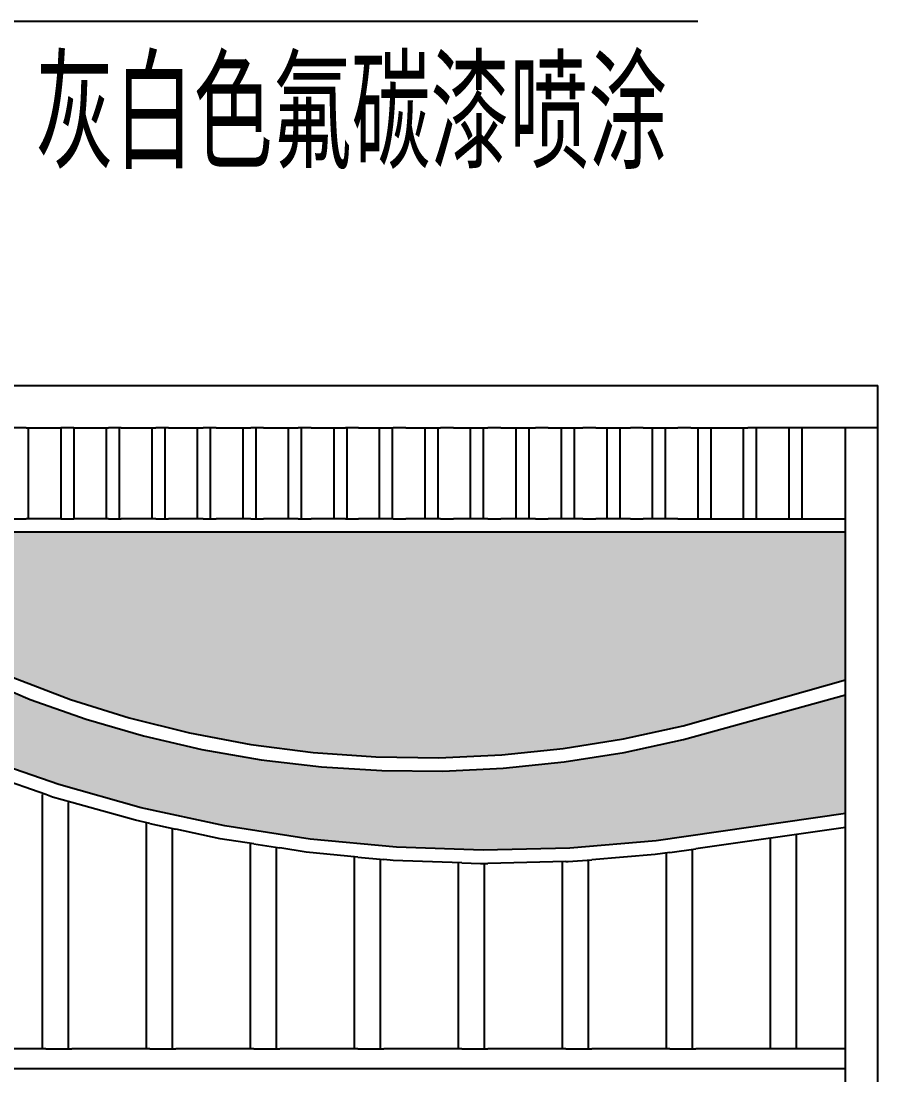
# Model space of a CAD drawing. Extents: x 396092 to 455492, y 17293 to 132793.
# Drawn here: x 433210 to 434528, y 45391 to 47012 of the extents above; entities that cross this region are included whole.
import ezdxf

# ---------------------------------------------------------------- set-up
doc = ezdxf.new("R2010")
doc.units = 0
doc.header["$LTSCALE"] = 1000
doc.header["$MEASUREMENT"] = 0
for name, color, linetype in [('DIM_LEAD', 3, 'Continuous'), ('MU', 34, 'Continuous'), ('PUB_TEXT', 7, 'Continuous')]:
    doc.layers.add(name, color=color, linetype=linetype)
doc.styles.add('_TCH_DIM', font='SIMPLEX', dxfattribs={"bigfont": 'GBCBIG'})

msp = doc.modelspace()

# ---------------------------------------------------------------- hatches: boundary and pattern name
h = msp.add_hatch()
h.set_pattern_fill('HEX', color=8, scale=20)
h.set_pattern_definition([(0, (0, 0), (0, 32.99556), [19.05, -38.1]), (120, (0, 0), (-28.5749932, -16.49778), [19.05, -38.1]), (60, (19.05, 0), (-28.5749932, 16.49778), [19.05, -38.1])])
h.paths.add_polyline_path([(432486.9, 45687.9), (432461.5, 45700.4), (432393.1, 45729.4), (432322.5, 45754.6), (432250, 45775.9), (432176, 45793.2), (432100.8, 45806.5), (432024.7, 45815.6), (431948, 45820.6), (431871.1, 45821.4), (431794.3, 45818.1), (431727.7, 45811.5), (431727.7, 45430.8), (432486.9, 45430.8)])
h.paths.add_polyline_path([(432708, 45549.5), (432651, 45592.2), (432590.8, 45631.7), (432527.5, 45667.8), (432486.9, 45687.9), (432486.9, 45430.8), (432846.9, 45430.8)])
h.paths.add_polyline_path([(434477.7, 45975.3), (434228.6, 45906.4), (434137.5, 45886.7), (434045, 45872.1), (433951.5, 45862.5), (433858.2, 45858.1), (433764.8, 45858.9), (433671.7, 45864.7), (433579.2, 45875.5), (433487.8, 45891.4), (433397.8, 45912.3), (433309.7, 45938), (433223.9, 45968.4), (433140.7, 46003.5), (433060.4, 46043), (432739.5, 46225.8), (432736.2, 46225.8), (432504.8, 46225.8), (432905.1, 45990.2), (433025.9, 45929.9), (433144.8, 45880), (433267.8, 45837.2), (433394.2, 45801.8), (433523.2, 45773.8), (433654.4, 45753.6), (433787, 45741.1), (433920.3, 45736.5), (434053.7, 45739.7), (434186.4, 45750.8), (434477.7, 45792.6)])
h.paths.add_polyline_path([(434477.7, 45998.2), (434477.7, 46225.8), (432768.9, 46225.8), (432764.9, 46225.8), (433112.7, 46040.5), (433197.6, 46002), (433285.6, 45968.4), (433376.1, 45939.9), (433468.9, 45916.7), (433563.3, 45898.9), (433659.1, 45886.6), (433755.6, 45879.9), (433852.5, 45878.7), (433949.3, 45883.1), (434043.4, 45892.8), (434136.5, 45907.7), (434228.1, 45927.9)])

# ---------------------------------------------------------------- linework, layer by layer
at = {"layer": 'DIM_LEAD'}
msp.add_line((432486.9, 47011.6), (434250.5, 47011.6), dxfattribs=at)
at = {"layer": 'MU', "color": 37}
for p, q in [((431677.7, 46451.2), (434527.7, 46451.2)), ((434527.7, 45350.8), (434527.7, 46451.2)), ((433217.7, 46385.8), (433197.9, 46385.8)), ((433217.7, 46385.8), (433270.9, 46385.8)), ((433290.7, 46385.8), (433270.9, 46385.8)), ((433290.7, 46385.8), (433343.9, 46385.8)), ((433363.7, 46385.8), (433343.9, 46385.8)), ((433363.7, 46385.8), (433416.9, 46385.8)), ((433436.7, 46385.8), (433416.9, 46385.8)), ((433436.7, 46385.8), (433489.9, 46385.8)), ((433509.7, 46385.8), (433489.9, 46385.8)), ((433509.7, 46385.8), (433562.9, 46385.8)), ((433582.7, 46385.8), (433562.9, 46385.8)), ((433582.7, 46385.8), (433635.9, 46385.8)), ((433655.7, 46385.8), (433635.9, 46385.8)), ((433655.7, 46385.8), (433708.9, 46385.8)), ((433728.7, 46385.8), (433708.9, 46385.8)), ((433728.7, 46385.8), (433781.9, 46385.8)), ((433801.7, 46385.8), (433781.9, 46385.8)), ((433801.7, 46385.8), (433854.9, 46385.8)), ((433874.7, 46385.8), (433854.9, 46385.8)), ((433874.7, 46385.8), (433927.9, 46385.8)), ((433947.7, 46385.8), (433927.9, 46385.8)), ((433947.7, 46385.8), (434000.9, 46385.8)), ((434020.7, 46385.8), (434000.9, 46385.8)), ((434020.7, 46385.8), (434073.9, 46385.8)), ((434093.7, 46385.8), (434073.9, 46385.8)), ((434093.7, 46385.8), (434146.9, 46385.8)), ((434166.7, 46385.8), (434146.9, 46385.8)), ((434166.7, 46385.8), (434219.9, 46385.8)), ((434239.7, 46385.8), (434219.9, 46385.8)), ((434239.7, 46385.8), (434327.7, 46385.8)), ((434527.7, 46385.8), (434327.7, 46385.8)), ((434477.7, 45350.8), (434477.7, 46385.8)), ((433197.9, 46245.8), (433217.7, 46245.8)), ((433270.9, 46245.8), (433217.7, 46245.8)), ((433270.9, 46245.8), (433290.7, 46245.8)), ((433343.9, 46245.8), (433290.7, 46245.8)), ((433343.9, 46245.8), (433363.7, 46245.8)), ((433416.9, 46245.8), (433363.7, 46245.8)), ((433416.9, 46245.8), (433436.7, 46245.8)), ((433489.9, 46245.8), (433436.7, 46245.8)), ((433489.9, 46245.8), (433509.7, 46245.8)), ((433562.9, 46245.8), (433509.7, 46245.8)), ((433562.9, 46245.8), (433582.7, 46245.8)), ((433635.9, 46245.8), (433582.7, 46245.8)), ((433635.9, 46245.8), (433655.7, 46245.8)), ((433708.9, 46245.8), (433655.7, 46245.8)), ((433708.9, 46245.8), (433728.7, 46245.8)), ((433781.9, 46245.8), (433728.7, 46245.8)), ((433781.9, 46245.8), (433801.7, 46245.8)), ((433854.9, 46245.8), (433801.7, 46245.8)), ((433854.9, 46245.8), (433874.7, 46245.8)), ((433927.9, 46245.8), (433874.7, 46245.8)), ((433927.9, 46245.8), (433947.7, 46245.8)), ((434000.9, 46245.8), (433947.7, 46245.8)), ((434000.9, 46245.8), (434020.7, 46245.8)), ((434073.9, 46245.8), (434020.7, 46245.8)), ((434073.9, 46245.8), (434093.7, 46245.8)), ((434146.9, 46245.8), (434093.7, 46245.8)), ((434146.9, 46245.8), (434166.7, 46245.8)), ((434219.9, 46245.8), (434166.7, 46245.8)), ((434219.9, 46245.8), (434239.7, 46245.8)), ((434239.7, 46245.8), (434477.7, 46245.8)), ((432768.9, 46225.8), (434477.7, 46225.8)), ((433140.7, 46003.5), (433223.9, 45968.4)), ((433197.6, 46002), (433285.6, 45968.4)), ((434228.1, 45927.9), (434477.7, 45998.2)), ((433223.9, 45968.4), (433309.7, 45938)), ((433285.6, 45968.4), (433376.1, 45939.9)), ((434228.6, 45906.4), (434477.7, 45975.3)), ((433309.7, 45938), (433397.8, 45912.3)), ((433376.1, 45939.9), (433468.9, 45916.7)), ((434136.5, 45907.7), (434228.1, 45927.9)), ((433397.8, 45912.3), (433487.8, 45891.4)), ((433468.9, 45916.7), (433563.3, 45898.9)), ((434043.4, 45892.8), (434136.5, 45907.7)), ((434137.5, 45886.7), (434228.6, 45906.4)), ((433487.8, 45891.4), (433579.2, 45875.5)), ((433563.3, 45898.9), (433659.1, 45886.6)), ((433659.1, 45886.6), (433755.6, 45879.9)), ((433949.3, 45883.1), (434043.4, 45892.8)), ((434045, 45872.1), (434137.5, 45886.7)), ((433267.8, 45837.2), (433144.8, 45880)), ((433579.2, 45875.5), (433671.7, 45864.7)), ((433755.6, 45879.9), (433852.5, 45878.7)), ((433852.5, 45878.7), (433949.3, 45883.1)), ((433951.5, 45862.5), (434045, 45872.1)), ((433247.5, 45821.9), (433133.8, 45861.5)), ((433671.7, 45864.7), (433764.8, 45858.9)), ((433764.8, 45858.9), (433858.2, 45858.1)), ((433858.2, 45858.1), (433951.5, 45862.5)), ((433394.2, 45801.8), (433267.8, 45837.2)), ((433242.5, 45430.8), (433242.5, 45821.9)), ((433257.9, 45818.2), (433247.5, 45821.9)), ((433287.5, 45809.9), (433257.9, 45818.2)), ((433282.5, 45430.8), (433282.5, 45809.9)), ((433385.5, 45782.4), (433287.5, 45809.9)), ((433523.2, 45773.8), (433394.2, 45801.8)), ((434477.7, 45792.6), (434186.4, 45750.8)), ((433407.5, 45777.6), (433385.5, 45782.4)), ((433402.5, 45430.8), (433402.5, 45777.6)), ((433407.5, 45777.6), (433447.5, 45768.9)), ((433654.4, 45753.6), (433523.2, 45773.8)), ((433442.5, 45430.8), (433442.5, 45768.9)), ((433515.7, 45754.1), (433447.5, 45768.9)), ((434477.7, 45771.1), (434247.5, 45738.6)), ((434402.5, 45430.8), (434402.5, 45760.5)), ((433567.5, 45746), (433515.7, 45754.1)), ((433562.5, 45430.8), (433562.5, 45746)), ((433567.5, 45746), (433607.5, 45739.8)), ((433602.5, 45430.8), (433602.5, 45739.8)), ((433648.1, 45733.5), (433607.5, 45739.8)), ((433787, 45741.1), (433654.4, 45753.6)), ((433920.3, 45736.5), (433787, 45741.1)), ((434053.7, 45739.7), (433920.3, 45736.5)), ((434186.4, 45750.8), (434053.7, 45739.7)), ((434362.5, 45430.8), (434362.5, 45754.8)), ((433727.5, 45725.9), (433648.1, 45733.5)), ((433722.5, 45430.8), (433722.5, 45725.9)), ((433727.5, 45725.9), (433767.5, 45722.1)), ((434185.1, 45729.8), (434087.5, 45721.8)), ((434207.5, 45732.9), (434185.1, 45729.8)), ((434202.5, 45430.8), (434202.5, 45732.9)), ((434207.5, 45732.9), (434247.5, 45738.6)), ((434242.5, 45430.8), (434242.5, 45738.6)), ((433762.5, 45430.8), (433762.5, 45722.1)), ((433781.9, 45720.7), (433767.5, 45722.1)), ((433887.5, 45716.9), (433781.9, 45720.7)), ((433882.5, 45430.8), (433882.5, 45716.9)), ((433887.5, 45716.9), (433916.4, 45715.9)), ((433916.4, 45715.9), (433927.5, 45716.1)), ((433922.5, 45430.8), (433922.5, 45716.1)), ((434047.5, 45718.8), (433927.5, 45716.1)), ((434042.5, 45430.8), (434042.5, 45718.8)), ((434047.5, 45718.8), (434051.1, 45718.9)), ((434051.1, 45718.9), (434087.5, 45721.8)), ((434082.5, 45430.8), (434082.5, 45721.8)), ((433247.5, 45430.8), (433127.5, 45430.8)), ((433247.5, 45430.8), (433287.5, 45430.8)), ((433407.5, 45430.8), (433287.5, 45430.8)), ((433407.5, 45430.8), (433447.5, 45430.8)), ((433567.5, 45430.8), (433447.5, 45430.8)), ((433567.5, 45430.8), (433607.5, 45430.8)), ((433727.5, 45430.8), (433607.5, 45430.8)), ((433727.5, 45430.8), (433767.5, 45430.8)), ((433887.5, 45430.8), (433767.5, 45430.8)), ((433887.5, 45430.8), (433927.5, 45430.8)), ((434047.5, 45430.8), (433927.5, 45430.8)), ((434047.5, 45430.8), (434087.5, 45430.8)), ((434207.5, 45430.8), (434087.5, 45430.8)), ((434207.5, 45430.8), (434247.5, 45430.8)), ((434477.7, 45430.8), (434247.5, 45430.8)), ((431727.7, 45400.8), (434477.7, 45400.8))]:
    msp.add_line(p, q, dxfattribs=at)
for points in [[(433221.2, 46245.8), (433221.2, 46385.8)], [(433271.2, 46245.8), (433271.2, 46385.8)], [(433291.2, 46245.8), (433291.2, 46385.8)], [(433341.2, 46245.8), (433341.2, 46385.8)], [(433361.2, 46245.8), (433361.2, 46385.8)], [(433411.2, 46245.8), (433411.2, 46385.8)], [(433431.2, 46245.8), (433431.2, 46385.8)], [(433481.2, 46245.8), (433481.2, 46385.8)], [(433501.2, 46245.8), (433501.2, 46385.8)], [(433551.2, 46245.8), (433551.2, 46385.8)], [(433571.2, 46245.8), (433571.2, 46385.8)], [(433621.2, 46245.8), (433621.2, 46385.8)], [(433641.2, 46245.8), (433641.2, 46385.8)], [(433691.2, 46245.8), (433691.2, 46385.8)], [(433711.2, 46245.8), (433711.2, 46385.8)], [(433761.2, 46245.8), (433761.2, 46385.8)], [(433781.2, 46245.8), (433781.2, 46385.8)], [(433831.2, 46245.8), (433831.2, 46385.8)], [(433851.2, 46245.8), (433851.2, 46385.8)], [(433901.2, 46245.8), (433901.2, 46385.8)], [(433921.2, 46245.8), (433921.2, 46385.8)], [(433971.2, 46245.8), (433971.2, 46385.8)], [(433991.2, 46245.8), (433991.2, 46385.8)], [(434041.2, 46245.8), (434041.2, 46385.8)], [(434061.2, 46245.8), (434061.2, 46385.8)], [(434111.2, 46245.8), (434111.2, 46385.8)], [(434131.2, 46245.8), (434131.2, 46385.8)], [(434181.2, 46245.8), (434181.2, 46385.8)], [(434201.2, 46245.8), (434201.2, 46385.8)], [(434251.2, 46245.8), (434251.2, 46385.8)], [(434271.2, 46245.8), (434271.2, 46385.8)], [(434321.2, 46245.8), (434321.2, 46385.8)], [(434341.2, 46245.8), (434341.2, 46385.8)], [(434391.2, 46245.8), (434391.2, 46385.8)], [(434411.2, 46245.8), (434411.2, 46385.8)]]:
    msp.add_lwpolyline(points, dxfattribs=at)

# ---------------------------------------------------------------- texts
at = {"layer": 'PUB_TEXT', "style": '_TCH_DIM'}
msp.add_text('灰白色氟碳漆喷涂', height=168.79, dxfattribs=at).set_placement((433231.8, 46784.1))

doc.saveas('drawing.dxf')
